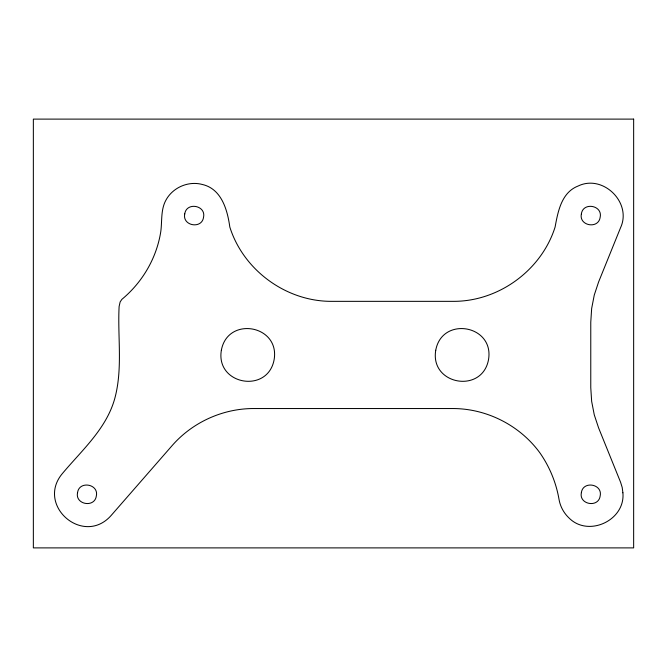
<?xml version="1.0" encoding="UTF-8"?>
<svg xmlns="http://www.w3.org/2000/svg" width="667" height="667" viewBox="0 0 667 667"><rect width="100%" height="100%" fill="white"/><g stroke="black" fill="none" stroke-linecap="round" stroke-linejoin="round"><path stroke-width="1" d="M622.895 492.78C625.521 520.252 588.461 537.61 569.043 518.001C563.757 513.031 560.197 506.395 558.996 499.241C556.103 482.574 549.591 466.75 539.911 452.876C519.96 425.488 486.96 408.638 453.076 408.538L253.202 408.538C222.62 408.646 192.63 422.278 172.436 445.248L111.181 515.441C83.325 547.007 35.209 505.011 62.723 473.153C82.116 450.058 106.32 428.781 114.724 398.683C122.928 368.684 117.517 337.168 119.11 306.545L120.127 301.976L121.869 299.358C142.513 282.249 156.778 257.837 160.83 231.266C162.173 220.919 160.68 209.713 165.891 200.225C172.661 187.519 188.344 180.715 202.243 184.459C221.594 188.794 227.455 210.013 229.815 227.03C243.447 270.36 286.418 301.659 331.841 301.342L453.076 301.342C498.499 301.659 541.462 270.36 555.102 227.03C557.937 211.614 561.464 192.455 578.106 186.026C602.926 173.945 632.149 202.585 620.585 227.647L598.591 281.999L594.272 295.031L591.654 308.504L590.77 322.203L590.77 387.677L591.654 401.376L594.272 414.849L598.591 427.872L620.585 482.233L622.186 487.41L622.895 492.78M77.555 492.638C74.896 504.644 94.739 508.146 96.34 495.948C98.999 483.95 79.156 480.448 77.555 492.638M184.751 213.924C182.091 225.93 201.934 229.431 203.543 217.242C206.203 205.236 186.36 201.734 184.751 213.924M221.352 350.283C215.441 384.867 267.859 394.105 274.137 359.596C280.04 325.012 227.63 315.774 221.352 350.283M435.743 350.283C429.84 384.867 482.249 394.105 488.527 359.596C494.43 325.012 442.021 315.774 435.743 350.283M581.374 213.924C578.714 225.93 598.557 229.431 600.167 217.242C602.826 205.236 582.983 201.734 581.374 213.924M581.374 492.638C578.714 504.644 598.557 508.146 600.167 495.948C602.826 483.95 582.983 480.448 581.374 492.638M633.65 119.11L33.35 119.11L33.35 547.89L633.65 547.89L633.65 119.11"/></g></svg>
